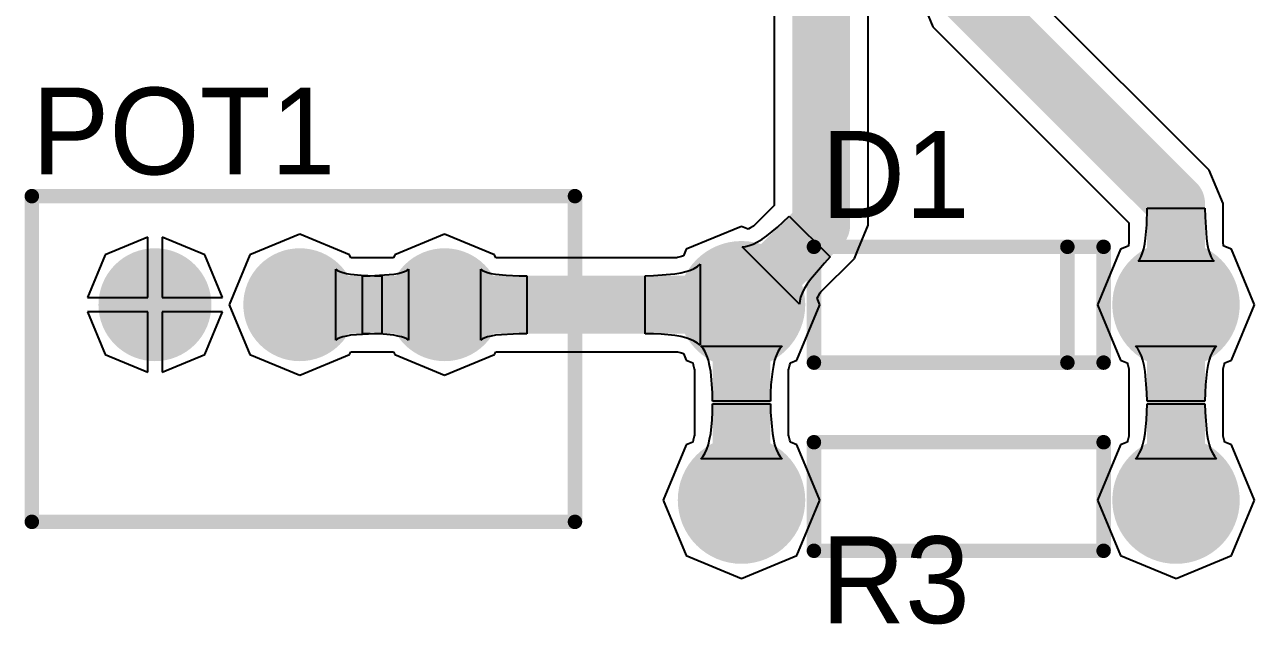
# Model space of a CAD drawing. Header units: millimetres. Extents: x 1 to 6.91, y 1 to 4.95.
# Drawn here: x 3.065 to 3.914, y 3.904 to 4.319 of the extents above; entities that cross this region are included whole.
import ezdxf

# ---------------------------------------------------------------- set-up
doc = ezdxf.new("R2010")
doc.units = ezdxf.units.MM
doc.header["$MEASUREMENT"] = 0
for name, color, linetype in [('BottomLayer', 5, 'Continuous'), ('BottomSolder', 6, 'Continuous'), ('TopLayer', 1, 'Continuous'), ('TopOverlay', 2, 'Continuous'), ('TopSolder', 216, 'Continuous')]:
    doc.layers.add(name, color=color, linetype=linetype)

msp = doc.modelspace()

# ---------------------------------------------------------------- linework, layer by layer
at = {"layer": 'BottomLayer'}
for p, q in [((3.88296, 4.21796), (3.74747, 4.35345)), ((3.58253, 4.34506), (3.58253, 4.19345)), ((3.64747, 4.18), (3.64747, 4.34506)), ((3.68253, 4.34), (3.69204, 4.31704)), ((3.69204, 4.31704), (3.82753, 4.18155)), ((3.89247, 4.195), (3.88296, 4.21796)), ((3.89247, 4.16768), (3.89247, 4.195)), ((3.58253, 4.19345), (3.56881, 4.17974)), ((3.58881, 4.1822), (3.59298, 4.18626)), ((3.59298, 4.18626), (3.62126, 4.15798)), ((3.83975, 4.18026), (3.84, 4.19164)), ((3.84, 4.19164), (3.88, 4.19164)), ((3.88, 4.19164), (3.88006, 4.18569)), ((3.56, 4.17912), (3.52173, 4.16327)), ((3.56456, 4.17723), (3.56, 4.17912)), ((3.56575, 4.17783), (3.56456, 4.17723)), ((3.56824, 4.17934), (3.56575, 4.17783)), ((3.56881, 4.17974), (3.56824, 4.17934)), ((3.57751, 4.1726), (3.58484, 4.17857)), ((3.58484, 4.17857), (3.58881, 4.1822)), ((3.64075, 4.16376), (3.64747, 4.18)), ((3.82753, 4.18155), (3.82753, 4.16768)), ((3.839, 4.17092), (3.83975, 4.18026)), ((3.88006, 4.18569), (3.881, 4.17092)), ((3.15, 4.17164), (3.12056, 4.15944)), ((3.15, 4.13), (3.15, 4.17164)), ((3.18944, 4.15944), (3.16, 4.17164)), ((3.16, 4.17164), (3.16, 4.13)), ((3.255, 4.17371), (3.22056, 4.15944)), ((3.28944, 4.15944), (3.255, 4.17371)), ((3.355, 4.17371), (3.32056, 4.15944)), ((3.38944, 4.15944), (3.355, 4.17371)), ((3.57099, 4.16835), (3.57415, 4.17026)), ((3.57415, 4.17026), (3.57751, 4.1726)), ((3.83844, 4.16701), (3.839, 4.17092)), ((3.881, 4.17092), (3.88156, 4.16701)), ((3.52173, 4.16327), (3.51984, 4.15871)), ((3.5604, 4.165), (3.56274, 4.16519)), ((3.6, 4.1254), (3.5604, 4.165)), ((3.56274, 4.16519), (3.56529, 4.16581)), ((3.56529, 4.16581), (3.56804, 4.16686)), ((3.56804, 4.16686), (3.57099, 4.16835)), ((3.63796, 4.15704), (3.64075, 4.16376)), ((3.82173, 4.16327), (3.80588, 4.125)), ((3.82702, 4.16546), (3.82173, 4.16327)), ((3.82722, 4.16617), (3.82702, 4.16546)), ((3.82753, 4.16768), (3.82722, 4.16617)), ((3.836, 4.15838), (3.83694, 4.16075)), ((3.83694, 4.16075), (3.83775, 4.16362)), ((3.83775, 4.16362), (3.83844, 4.16701)), ((3.88156, 4.16701), (3.88225, 4.16362)), ((3.88225, 4.16362), (3.88306, 4.16075)), ((3.88306, 4.16075), (3.884, 4.15838)), ((3.89278, 4.16617), (3.89247, 4.16768)), ((3.89298, 4.16546), (3.89278, 4.16617)), ((3.89827, 4.16327), (3.89298, 4.16546)), ((3.91412, 4.125), (3.89827, 4.16327)), ((3.12056, 4.15944), (3.10836, 4.13)), ((3.20164, 4.13), (3.18944, 4.15944)), ((3.22056, 4.15944), (3.20629, 4.125)), ((3.29026, 4.15747), (3.28944, 4.15944)), ((3.31974, 4.15747), (3.29026, 4.15747)), ((3.32056, 4.15944), (3.31974, 4.15747)), ((3.39026, 4.15747), (3.38944, 4.15944)), ((3.51506, 4.15747), (3.39026, 4.15747)), ((3.51575, 4.15759), (3.51506, 4.15747)), ((3.51858, 4.15829), (3.51575, 4.15759)), ((3.51984, 4.15871), (3.51858, 4.15829)), ((3.52964, 4.15148), (3.53143, 4.153)), ((3.53143, 4.153), (3.53143, 4.097)), ((3.6172, 4.15381), (3.6076, 4.14251)), ((3.61474, 4.13381), (3.63796, 4.15704)), ((3.62126, 4.15798), (3.6172, 4.15381)), ((3.83375, 4.15518), (3.83494, 4.15652)), ((3.88625, 4.15518), (3.83375, 4.15518)), ((3.83494, 4.15652), (3.836, 4.15838)), ((3.884, 4.15838), (3.88506, 4.15652)), ((3.88506, 4.15652), (3.88625, 4.15518)), ((3.27999, 4.1005), (3.27999, 4.1495)), ((3.27999, 4.1495), (3.28111, 4.14865)), ((3.28111, 4.14865), (3.28268, 4.14788)), ((3.28268, 4.14788), (3.2847, 4.1472)), ((3.2847, 4.1472), (3.28719, 4.14662)), ((3.28719, 4.14662), (3.29013, 4.14612)), ((3.29013, 4.14612), (3.29739, 4.14541)), ((3.29739, 4.14541), (3.30649, 4.14504)), ((3.29828, 4.145), (3.30351, 4.14504)), ((3.29828, 4.105), (3.29828, 4.145)), ((3.30351, 4.14504), (3.31987, 4.14612)), ((3.30649, 4.14504), (3.31172, 4.145)), ((3.31172, 4.145), (3.31172, 4.105)), ((3.31987, 4.14612), (3.32281, 4.14662)), ((3.32281, 4.14662), (3.3253, 4.1472)), ((3.3253, 4.1472), (3.32732, 4.14788)), ((3.32732, 4.14788), (3.32889, 4.14865)), ((3.32889, 4.14865), (3.33, 4.1495)), ((3.33, 4.1495), (3.33, 4.1005)), ((3.38, 4.1005), (3.38, 4.1495)), ((3.38, 4.1495), (3.38111, 4.14865)), ((3.38111, 4.14865), (3.38268, 4.14788)), ((3.38268, 4.14788), (3.3847, 4.1472)), ((3.3847, 4.1472), (3.38719, 4.14662)), ((3.38719, 4.14662), (3.39013, 4.14612)), ((3.39013, 4.14612), (3.39739, 4.14541)), ((3.39739, 4.14541), (3.40649, 4.14504)), ((3.40649, 4.14504), (3.41172, 4.145)), ((3.41172, 4.145), (3.41172, 4.105)), ((3.49336, 4.145), (3.49918, 4.14508)), ((3.49336, 4.105), (3.49336, 4.145)), ((3.49918, 4.14508), (3.51396, 4.14628)), ((3.51396, 4.14628), (3.51799, 4.147)), ((3.51799, 4.147), (3.52158, 4.14788)), ((3.52158, 4.14788), (3.52471, 4.14892)), ((3.52471, 4.14892), (3.5274, 4.15012)), ((3.5274, 4.15012), (3.52964, 4.15148)), ((3.60335, 4.13599), (3.60186, 4.13304)), ((3.60526, 4.13915), (3.60335, 4.13599)), ((3.6076, 4.14251), (3.60526, 4.13915)), ((3.10836, 4.13), (3.15, 4.13)), ((3.16, 4.13), (3.20164, 4.13)), ((3.60019, 4.12774), (3.6, 4.1254)), ((3.60081, 4.13029), (3.60019, 4.12774)), ((3.60186, 4.13304), (3.60081, 4.13029)), ((3.61223, 4.12956), (3.61283, 4.13075)), ((3.61412, 4.125), (3.61223, 4.12956)), ((3.61283, 4.13075), (3.61434, 4.13324)), ((3.61434, 4.13324), (3.61474, 4.13381)), ((3.15, 4.12), (3.10836, 4.12)), ((3.10836, 4.12), (3.12056, 4.09056)), ((3.15, 4.07836), (3.15, 4.12)), ((3.20164, 4.12), (3.16, 4.12)), ((3.16, 4.12), (3.16, 4.07836)), ((3.18944, 4.09056), (3.20164, 4.12)), ((3.20629, 4.125), (3.22056, 4.09056)), ((3.59827, 4.08673), (3.61412, 4.125)), ((3.80588, 4.125), (3.82173, 4.08673)), ((3.89827, 4.08673), (3.91412, 4.125)), ((3.28111, 4.10135), (3.27999, 4.1005)), ((3.28268, 4.10212), (3.28111, 4.10135)), ((3.2847, 4.1028), (3.28268, 4.10212)), ((3.28719, 4.10338), (3.2847, 4.1028)), ((3.29013, 4.10388), (3.28719, 4.10338)), ((3.30649, 4.10496), (3.29013, 4.10388)), ((3.30351, 4.10496), (3.29828, 4.105)), ((3.31261, 4.10459), (3.30351, 4.10496)), ((3.31172, 4.105), (3.30649, 4.10496)), ((3.31987, 4.10388), (3.31261, 4.10459)), ((3.32281, 4.10338), (3.31987, 4.10388)), ((3.3253, 4.1028), (3.32281, 4.10338)), ((3.32732, 4.10212), (3.3253, 4.1028)), ((3.32889, 4.10135), (3.32732, 4.10212)), ((3.33, 4.1005), (3.32889, 4.10135)), ((3.38111, 4.10135), (3.38, 4.1005)), ((3.38268, 4.10212), (3.38111, 4.10135)), ((3.3847, 4.1028), (3.38268, 4.10212)), ((3.38719, 4.10338), (3.3847, 4.1028)), ((3.39013, 4.10388), (3.38719, 4.10338)), ((3.40649, 4.10496), (3.39013, 4.10388)), ((3.41172, 4.105), (3.40649, 4.10496)), ((3.49918, 4.10492), (3.49336, 4.105)), ((3.50456, 4.10468), (3.49918, 4.10492)), ((3.51396, 4.10372), (3.50456, 4.10468)), ((3.51799, 4.103), (3.51396, 4.10372)), ((3.52158, 4.10212), (3.51799, 4.103)), ((3.52471, 4.10108), (3.52158, 4.10212)), ((3.5274, 4.09988), (3.52471, 4.10108)), ((3.52964, 4.09852), (3.5274, 4.09988)), ((3.53143, 4.097), (3.52964, 4.09852)), ((3.53352, 4.09464), (3.532, 4.09643)), ((3.532, 4.09643), (3.588, 4.09643)), ((3.53488, 4.0924), (3.53352, 4.09464)), ((3.58648, 4.09464), (3.58512, 4.0924)), ((3.588, 4.09643), (3.58648, 4.09464)), ((3.83352, 4.09464), (3.832, 4.09643)), ((3.832, 4.09643), (3.888, 4.09643)), ((3.83488, 4.0924), (3.83352, 4.09464)), ((3.88648, 4.09464), (3.88512, 4.0924)), ((3.888, 4.09643), (3.88648, 4.09464)), ((3.12056, 4.09056), (3.15, 4.07836)), ((3.16, 4.07836), (3.18944, 4.09056)), ((3.22056, 4.09056), (3.255, 4.07629)), ((3.255, 4.07629), (3.28944, 4.09056)), ((3.28944, 4.09056), (3.29026, 4.09253)), ((3.29026, 4.09253), (3.31974, 4.09253)), ((3.31974, 4.09253), (3.32056, 4.09056)), ((3.32056, 4.09056), (3.355, 4.07629)), ((3.355, 4.07629), (3.38944, 4.09056)), ((3.38944, 4.09056), (3.39026, 4.09253)), ((3.39026, 4.09253), (3.51506, 4.09253)), ((3.51506, 4.09253), (3.51575, 4.09241)), ((3.51575, 4.09241), (3.51858, 4.09171)), ((3.51858, 4.09171), (3.51984, 4.09129)), ((3.51984, 4.09129), (3.52173, 4.08673)), ((3.52173, 4.08673), (3.52629, 4.08484)), ((3.52629, 4.08484), (3.52671, 4.08358)), ((3.53608, 4.08971), (3.53488, 4.0924)), ((3.53712, 4.08658), (3.53608, 4.08971)), ((3.538, 4.08299), (3.53712, 4.08658)), ((3.58288, 4.08658), (3.582, 4.08299)), ((3.58392, 4.08971), (3.58288, 4.08658)), ((3.58512, 4.0924), (3.58392, 4.08971)), ((3.59329, 4.08358), (3.59371, 4.08484)), ((3.59371, 4.08484), (3.59827, 4.08673)), ((3.82173, 4.08673), (3.82629, 4.08484)), ((3.82629, 4.08484), (3.82671, 4.08358)), ((3.83608, 4.08971), (3.83488, 4.0924)), ((3.83712, 4.08658), (3.83608, 4.08971)), ((3.838, 4.08299), (3.83712, 4.08658)), ((3.88288, 4.08658), (3.882, 4.08299)), ((3.88392, 4.08971), (3.88288, 4.08658)), ((3.88512, 4.0924), (3.88392, 4.08971)), ((3.89329, 4.08358), (3.89371, 4.08484)), ((3.89371, 4.08484), (3.89827, 4.08673)), ((3.52671, 4.08358), (3.52741, 4.08075)), ((3.52741, 4.08075), (3.52753, 4.08006)), ((3.52753, 4.08006), (3.52753, 4.03494)), ((3.53872, 4.07896), (3.538, 4.08299)), ((3.53992, 4.06418), (3.53872, 4.07896)), ((3.58128, 4.07896), (3.58032, 4.06956)), ((3.582, 4.08299), (3.58128, 4.07896)), ((3.59247, 4.08006), (3.59259, 4.08075)), ((3.59247, 4.03494), (3.59247, 4.08006)), ((3.59259, 4.08075), (3.59329, 4.08358)), ((3.82671, 4.08358), (3.82741, 4.08075)), ((3.82741, 4.08075), (3.82753, 4.08006)), ((3.82753, 4.08006), (3.82753, 4.03494)), ((3.83872, 4.07896), (3.838, 4.08299)), ((3.83992, 4.06418), (3.83872, 4.07896)), ((3.88128, 4.07896), (3.88032, 4.06956)), ((3.882, 4.08299), (3.88128, 4.07896)), ((3.89247, 4.08006), (3.89259, 4.08075)), ((3.89247, 4.03494), (3.89247, 4.08006)), ((3.89259, 4.08075), (3.89329, 4.08358)), ((3.58032, 4.06956), (3.58008, 4.06418)), ((3.88032, 4.06956), (3.88008, 4.06418)), ((3.54, 4.05836), (3.53992, 4.06418)), ((3.58008, 4.06418), (3.58, 4.05836)), ((3.84, 4.05836), (3.83992, 4.06418)), ((3.88008, 4.06418), (3.88, 4.05836)), ((3.53968, 4.04544), (3.53992, 4.05082)), ((3.53992, 4.05082), (3.54, 4.05664)), ((3.58, 4.05836), (3.54, 4.05836)), ((3.54, 4.05664), (3.58, 4.05664)), ((3.58, 4.05664), (3.58008, 4.05082)), ((3.58008, 4.05082), (3.58128, 4.03604)), ((3.83968, 4.04544), (3.83992, 4.05082)), ((3.83992, 4.05082), (3.84, 4.05664)), ((3.88, 4.05836), (3.84, 4.05836)), ((3.84, 4.05664), (3.88, 4.05664)), ((3.88, 4.05664), (3.88008, 4.05082)), ((3.88008, 4.05082), (3.88128, 4.03604)), ((3.53872, 4.03604), (3.53968, 4.04544)), ((3.83872, 4.03604), (3.83968, 4.04544)), ((3.52741, 4.03425), (3.52671, 4.03142)), ((3.52753, 4.03494), (3.52741, 4.03425)), ((3.538, 4.03201), (3.53872, 4.03604)), ((3.58128, 4.03604), (3.582, 4.03201)), ((3.59259, 4.03425), (3.59247, 4.03494)), ((3.59329, 4.03142), (3.59259, 4.03425)), ((3.82741, 4.03425), (3.82671, 4.03142)), ((3.82753, 4.03494), (3.82741, 4.03425)), ((3.838, 4.03201), (3.83872, 4.03604)), ((3.88128, 4.03604), (3.882, 4.03201)), ((3.89259, 4.03425), (3.89247, 4.03494)), ((3.89329, 4.03142), (3.89259, 4.03425)), ((3.52173, 4.02827), (3.50588, 3.99)), ((3.52629, 4.03016), (3.52173, 4.02827)), ((3.52671, 4.03142), (3.52629, 4.03016)), ((3.53488, 4.0226), (3.53608, 4.02529)), ((3.53608, 4.02529), (3.53712, 4.02842)), ((3.53712, 4.02842), (3.538, 4.03201)), ((3.582, 4.03201), (3.58288, 4.02842)), ((3.58288, 4.02842), (3.58392, 4.02529)), ((3.58392, 4.02529), (3.58512, 4.0226)), ((3.59371, 4.03016), (3.59329, 4.03142)), ((3.59827, 4.02827), (3.59371, 4.03016)), ((3.61412, 3.99), (3.59827, 4.02827)), ((3.82173, 4.02827), (3.80588, 3.99)), ((3.82629, 4.03016), (3.82173, 4.02827)), ((3.82671, 4.03142), (3.82629, 4.03016)), ((3.83488, 4.0226), (3.83608, 4.02529)), ((3.83608, 4.02529), (3.83712, 4.02842)), ((3.83712, 4.02842), (3.838, 4.03201)), ((3.882, 4.03201), (3.88288, 4.02842)), ((3.88288, 4.02842), (3.88392, 4.02529)), ((3.88392, 4.02529), (3.88512, 4.0226)), ((3.89371, 4.03016), (3.89329, 4.03142)), ((3.89827, 4.02827), (3.89371, 4.03016)), ((3.91412, 3.99), (3.89827, 4.02827)), ((3.532, 4.01857), (3.53352, 4.02036)), ((3.588, 4.01857), (3.532, 4.01857)), ((3.53352, 4.02036), (3.53488, 4.0226)), ((3.58512, 4.0226), (3.58648, 4.02036)), ((3.58648, 4.02036), (3.588, 4.01857)), ((3.832, 4.01857), (3.83352, 4.02036)), ((3.888, 4.01857), (3.832, 4.01857)), ((3.83352, 4.02036), (3.83488, 4.0226)), ((3.88512, 4.0226), (3.88648, 4.02036)), ((3.88648, 4.02036), (3.888, 4.01857)), ((3.50588, 3.99), (3.52173, 3.95173)), ((3.59827, 3.95173), (3.61412, 3.99)), ((3.80588, 3.99), (3.82173, 3.95173)), ((3.89827, 3.95173), (3.91412, 3.99)), ((3.52173, 3.95173), (3.56, 3.93588)), ((3.56, 3.93588), (3.59827, 3.95173)), ((3.82173, 3.95173), (3.86, 3.93588)), ((3.86, 3.93588), (3.89827, 3.95173))]:
    msp.add_line(p, q, dxfattribs=at)
at = {"layer": 'BottomLayer', "const_width": 0.04}
for points in [[(3.615, 4.18), (3.615, 4.42)], [(3.715, 4.34), (3.86, 4.195)], [(3.86, 4.125), (3.86, 4.195)], [(3.56, 4.125), (3.615, 4.18)], [(3.255, 4.125), (3.355, 4.125)], [(3.355, 4.125), (3.56, 4.125)], [(3.56, 3.99), (3.56, 4.125)], [(3.86, 3.99), (3.86, 4.125)]]:
    msp.add_lwpolyline(points, dxfattribs=at)
at = {"layer": 'BottomLayer'}
for points, const_width in [([(3.85, 4.195, 1), (3.87, 4.195, 1)], 0.02), ([(3.85, 4.195, 1), (3.87, 4.195, 1)], 0.02), ([(3.605, 4.18, 1), (3.625, 4.18, 1)], 0.02), ([(3.605, 4.18, 1), (3.625, 4.18, 1)], 0.02), ([(3.54, 4.125, 1), (3.58, 4.125, 1)], 0.04), ([(3.84, 4.125, 1), (3.88, 4.125, 1)], 0.04), ([(3.1375, 4.125, 1), (3.1725, 4.125, 1)], 0.035), ([(3.2375, 4.125, 1), (3.2725, 4.125, 1)], 0.035), ([(3.3375, 4.125, 1), (3.3725, 4.125, 1)], 0.035), ([(3.245, 4.125, 1), (3.265, 4.125, 1)], 0.02), ([(3.345, 4.125, 1), (3.365, 4.125, 1)], 0.02), ([(3.345, 4.125, 1), (3.365, 4.125, 1)], 0.02), ([(3.55, 4.125, 1), (3.57, 4.125, 1)], 0.02), ([(3.55, 4.125, 1), (3.57, 4.125, 1)], 0.02), ([(3.55, 4.125, 1), (3.57, 4.125, 1)], 0.02), ([(3.85, 4.125, 1), (3.87, 4.125, 1)], 0.02), ([(3.85, 4.125, 1), (3.87, 4.125, 1)], 0.02), ([(3.54, 3.99, 1), (3.58, 3.99, 1)], 0.04), ([(3.84, 3.99, 1), (3.88, 3.99, 1)], 0.04), ([(3.55, 3.99, 1), (3.57, 3.99, 1)], 0.02), ([(3.85, 3.99, 1), (3.87, 3.99, 1)], 0.02)]:
    msp.add_lwpolyline(points, format="xyb", close=True, dxfattribs=dict(at, const_width=const_width))
at = {"layer": 'BottomSolder'}
for points, const_width in [([(3.1355, 4.125, 1), (3.1745, 4.125, 1)], 0.039), ([(3.2355, 4.125, 1), (3.2745, 4.125, 1)], 0.039), ([(3.3355, 4.125, 1), (3.3745, 4.125, 1)], 0.039), ([(3.538, 4.125, 1), (3.582, 4.125, 1)], 0.044), ([(3.838, 4.125, 1), (3.882, 4.125, 1)], 0.044), ([(3.538, 3.99, 1), (3.582, 3.99, 1)], 0.044), ([(3.838, 3.99, 1), (3.882, 3.99, 1)], 0.044)]:
    msp.add_lwpolyline(points, format="xyb", close=True, dxfattribs=dict(at, const_width=const_width))
at = {"layer": 'TopLayer'}
for points, const_width in [([(3.54, 4.125, 1), (3.58, 4.125, 1)], 0.04), ([(3.84, 4.125, 1), (3.88, 4.125, 1)], 0.04), ([(3.1375, 4.125, 1), (3.1725, 4.125, 1)], 0.035), ([(3.2375, 4.125, 1), (3.2725, 4.125, 1)], 0.035), ([(3.3375, 4.125, 1), (3.3725, 4.125, 1)], 0.035), ([(3.54, 3.99, 1), (3.58, 3.99, 1)], 0.04), ([(3.84, 3.99, 1), (3.88, 3.99, 1)], 0.04)]:
    msp.add_lwpolyline(points, format="xyb", close=True, dxfattribs=dict(at, const_width=const_width))
at = {"layer": 'TopOverlay', "const_width": 0.01}
for points in [[(3.07, 4.2), (3.445, 4.2)], [(3.07, 3.975), (3.07, 4.2)], [(3.445, 3.975), (3.445, 4.2)], [(3.61, 4.165), (3.81, 4.165)], [(3.61, 4.085), (3.61, 4.165)], [(3.785, 4.085), (3.785, 4.165)], [(3.81, 4.085), (3.81, 4.165)], [(3.61, 4.085), (3.81, 4.085)], [(3.61, 3.955), (3.61, 4.03)], [(3.61, 4.03), (3.81, 4.03)], [(3.81, 3.955), (3.81, 4.03)], [(3.07, 3.975), (3.445, 3.975)], [(3.61, 3.955), (3.81, 3.955)]]:
    msp.add_lwpolyline(points, dxfattribs=at)
at = {"layer": 'TopOverlay', "const_width": 0.005}
for points in [[(3.0675, 4.2, 1), (3.0725, 4.2, 1)], [(3.0675, 4.2, 1), (3.0725, 4.2, 1)], [(3.4425, 4.2, 1), (3.4475, 4.2, 1)], [(3.4425, 4.2, 1), (3.4475, 4.2, 1)], [(3.6075, 4.165, 1), (3.6125, 4.165, 1)], [(3.6075, 4.165, 1), (3.6125, 4.165, 1)], [(3.7825, 4.165, 1), (3.7875, 4.165, 1)], [(3.8075, 4.165, 1), (3.8125, 4.165, 1)], [(3.8075, 4.165, 1), (3.8125, 4.165, 1)], [(3.6075, 4.085, 1), (3.6125, 4.085, 1)], [(3.6075, 4.085, 1), (3.6125, 4.085, 1)], [(3.7825, 4.085, 1), (3.7875, 4.085, 1)], [(3.8075, 4.085, 1), (3.8125, 4.085, 1)], [(3.8075, 4.085, 1), (3.8125, 4.085, 1)], [(3.6075, 4.03, 1), (3.6125, 4.03, 1)], [(3.6075, 4.03, 1), (3.6125, 4.03, 1)], [(3.8075, 4.03, 1), (3.8125, 4.03, 1)], [(3.8075, 4.03, 1), (3.8125, 4.03, 1)], [(3.0675, 3.975, 1), (3.0725, 3.975, 1)], [(3.0675, 3.975, 1), (3.0725, 3.975, 1)], [(3.4425, 3.975, 1), (3.4475, 3.975, 1)], [(3.4425, 3.975, 1), (3.4475, 3.975, 1)], [(3.6075, 3.955, 1), (3.6125, 3.955, 1)], [(3.6075, 3.955, 1), (3.6125, 3.955, 1)], [(3.8075, 3.955, 1), (3.8125, 3.955, 1)], [(3.8075, 3.955, 1), (3.8125, 3.955, 1)]]:
    msp.add_lwpolyline(points, format="xyb", close=True, dxfattribs=at)
at = {"layer": 'TopSolder'}
for points, const_width in [([(3.1355, 4.125, 1), (3.1745, 4.125, 1)], 0.039), ([(3.2355, 4.125, 1), (3.2745, 4.125, 1)], 0.039), ([(3.3355, 4.125, 1), (3.3745, 4.125, 1)], 0.039), ([(3.538, 4.125, 1), (3.582, 4.125, 1)], 0.044), ([(3.838, 4.125, 1), (3.882, 4.125, 1)], 0.044), ([(3.538, 3.99, 1), (3.582, 3.99, 1)], 0.044), ([(3.838, 3.99, 1), (3.882, 3.99, 1)], 0.044)]:
    msp.add_lwpolyline(points, format="xyb", close=True, dxfattribs=dict(at, const_width=const_width))

# ---------------------------------------------------------------- texts
at = {"layer": 'TopOverlay'}
for s, p in [('POT1', (3.07, 4.215)), ('D1', (3.615, 4.185)), ('R3', (3.615, 3.905))]:
    msp.add_text(s, height=0.06, dxfattribs=at).set_placement(p)

doc.saveas('drawing.dxf')
